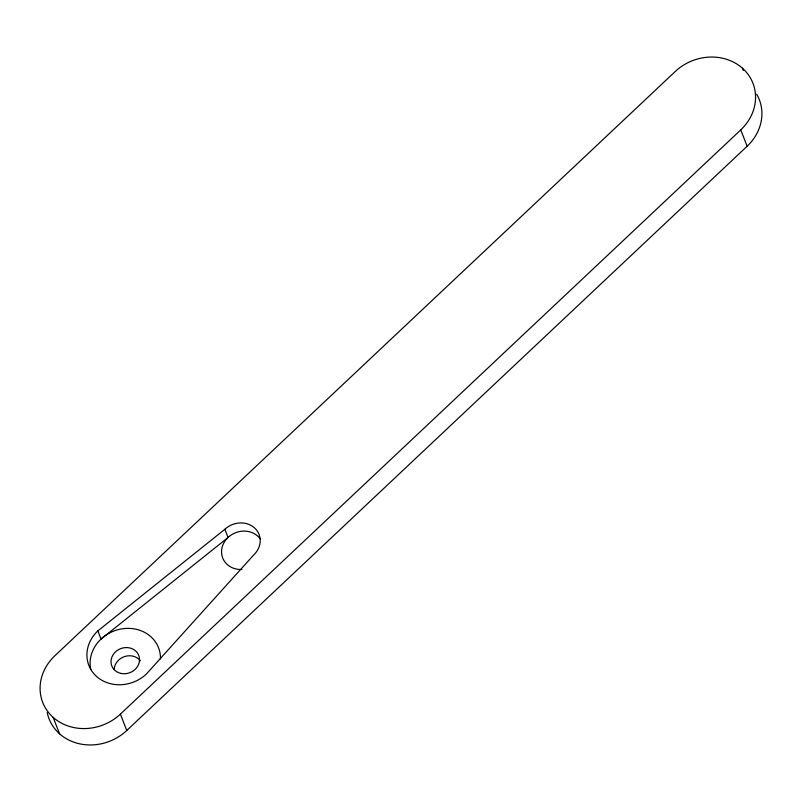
<?xml version="1.0" encoding="UTF-8"?>
<svg xmlns="http://www.w3.org/2000/svg" width="802" height="802" viewBox="0 0 802 802"><rect width="100%" height="100%" fill="white"/><g stroke="black" fill="none" stroke-linecap="round" stroke-linejoin="round"><path stroke-width="1.2" d="M53.173 717.389A48.21 42.917 -21.2 0 0 120.4 714.111L740.767 129.874A48.21 42.917 -21.2 0 0 742.472 68.23A48.21 42.917 -21.2 0 0 675.244 71.508L54.877 655.745A48.21 42.917 -21.2 0 0 53.173 717.389L59.528 733.77M47.238 712.637A48.21 42.917 -21.2 0 0 79.338 743.765A48.21 42.917 -21.2 0 0 126.756 730.492L747.123 146.255A48.21 42.917 -21.2 0 0 756.717 94.235M97.854 630.883L224.871 529.28A21.213 18.887 -21.2 0 1 254.445 527.836A21.213 18.887 -21.2 0 1 253.703 554.954L146.345 674.071A35.679 31.759 -21.2 0 1 96.601 676.487A35.679 31.759 -21.2 0 1 97.854 630.883L101.032 639.074L228.049 537.47L224.871 529.28M742.472 68.23L743.324 70.416M740.767 129.874L747.123 146.255M120.4 714.111L126.756 730.492M114.195 669.55A14.466 12.872 -21.2 0 1 124.51 656.587A14.466 12.872 -21.2 0 1 140.35 660.788M90.786 669.52A35.679 31.759 -21.2 0 1 122.225 628.808A35.679 31.759 -21.2 0 1 160.46 658.953M241.933 569.48A21.213 18.887 -21.2 0 1 224.269 542.162A21.213 18.887 -21.2 0 1 260.149 538.804M121.242 673.469A14.466 12.872 -21.2 0 0 139.147 656.607A14.466 12.872 -21.2 0 0 115.448 651.906A14.466 12.872 -21.2 0 0 121.242 673.469"/></g></svg>
